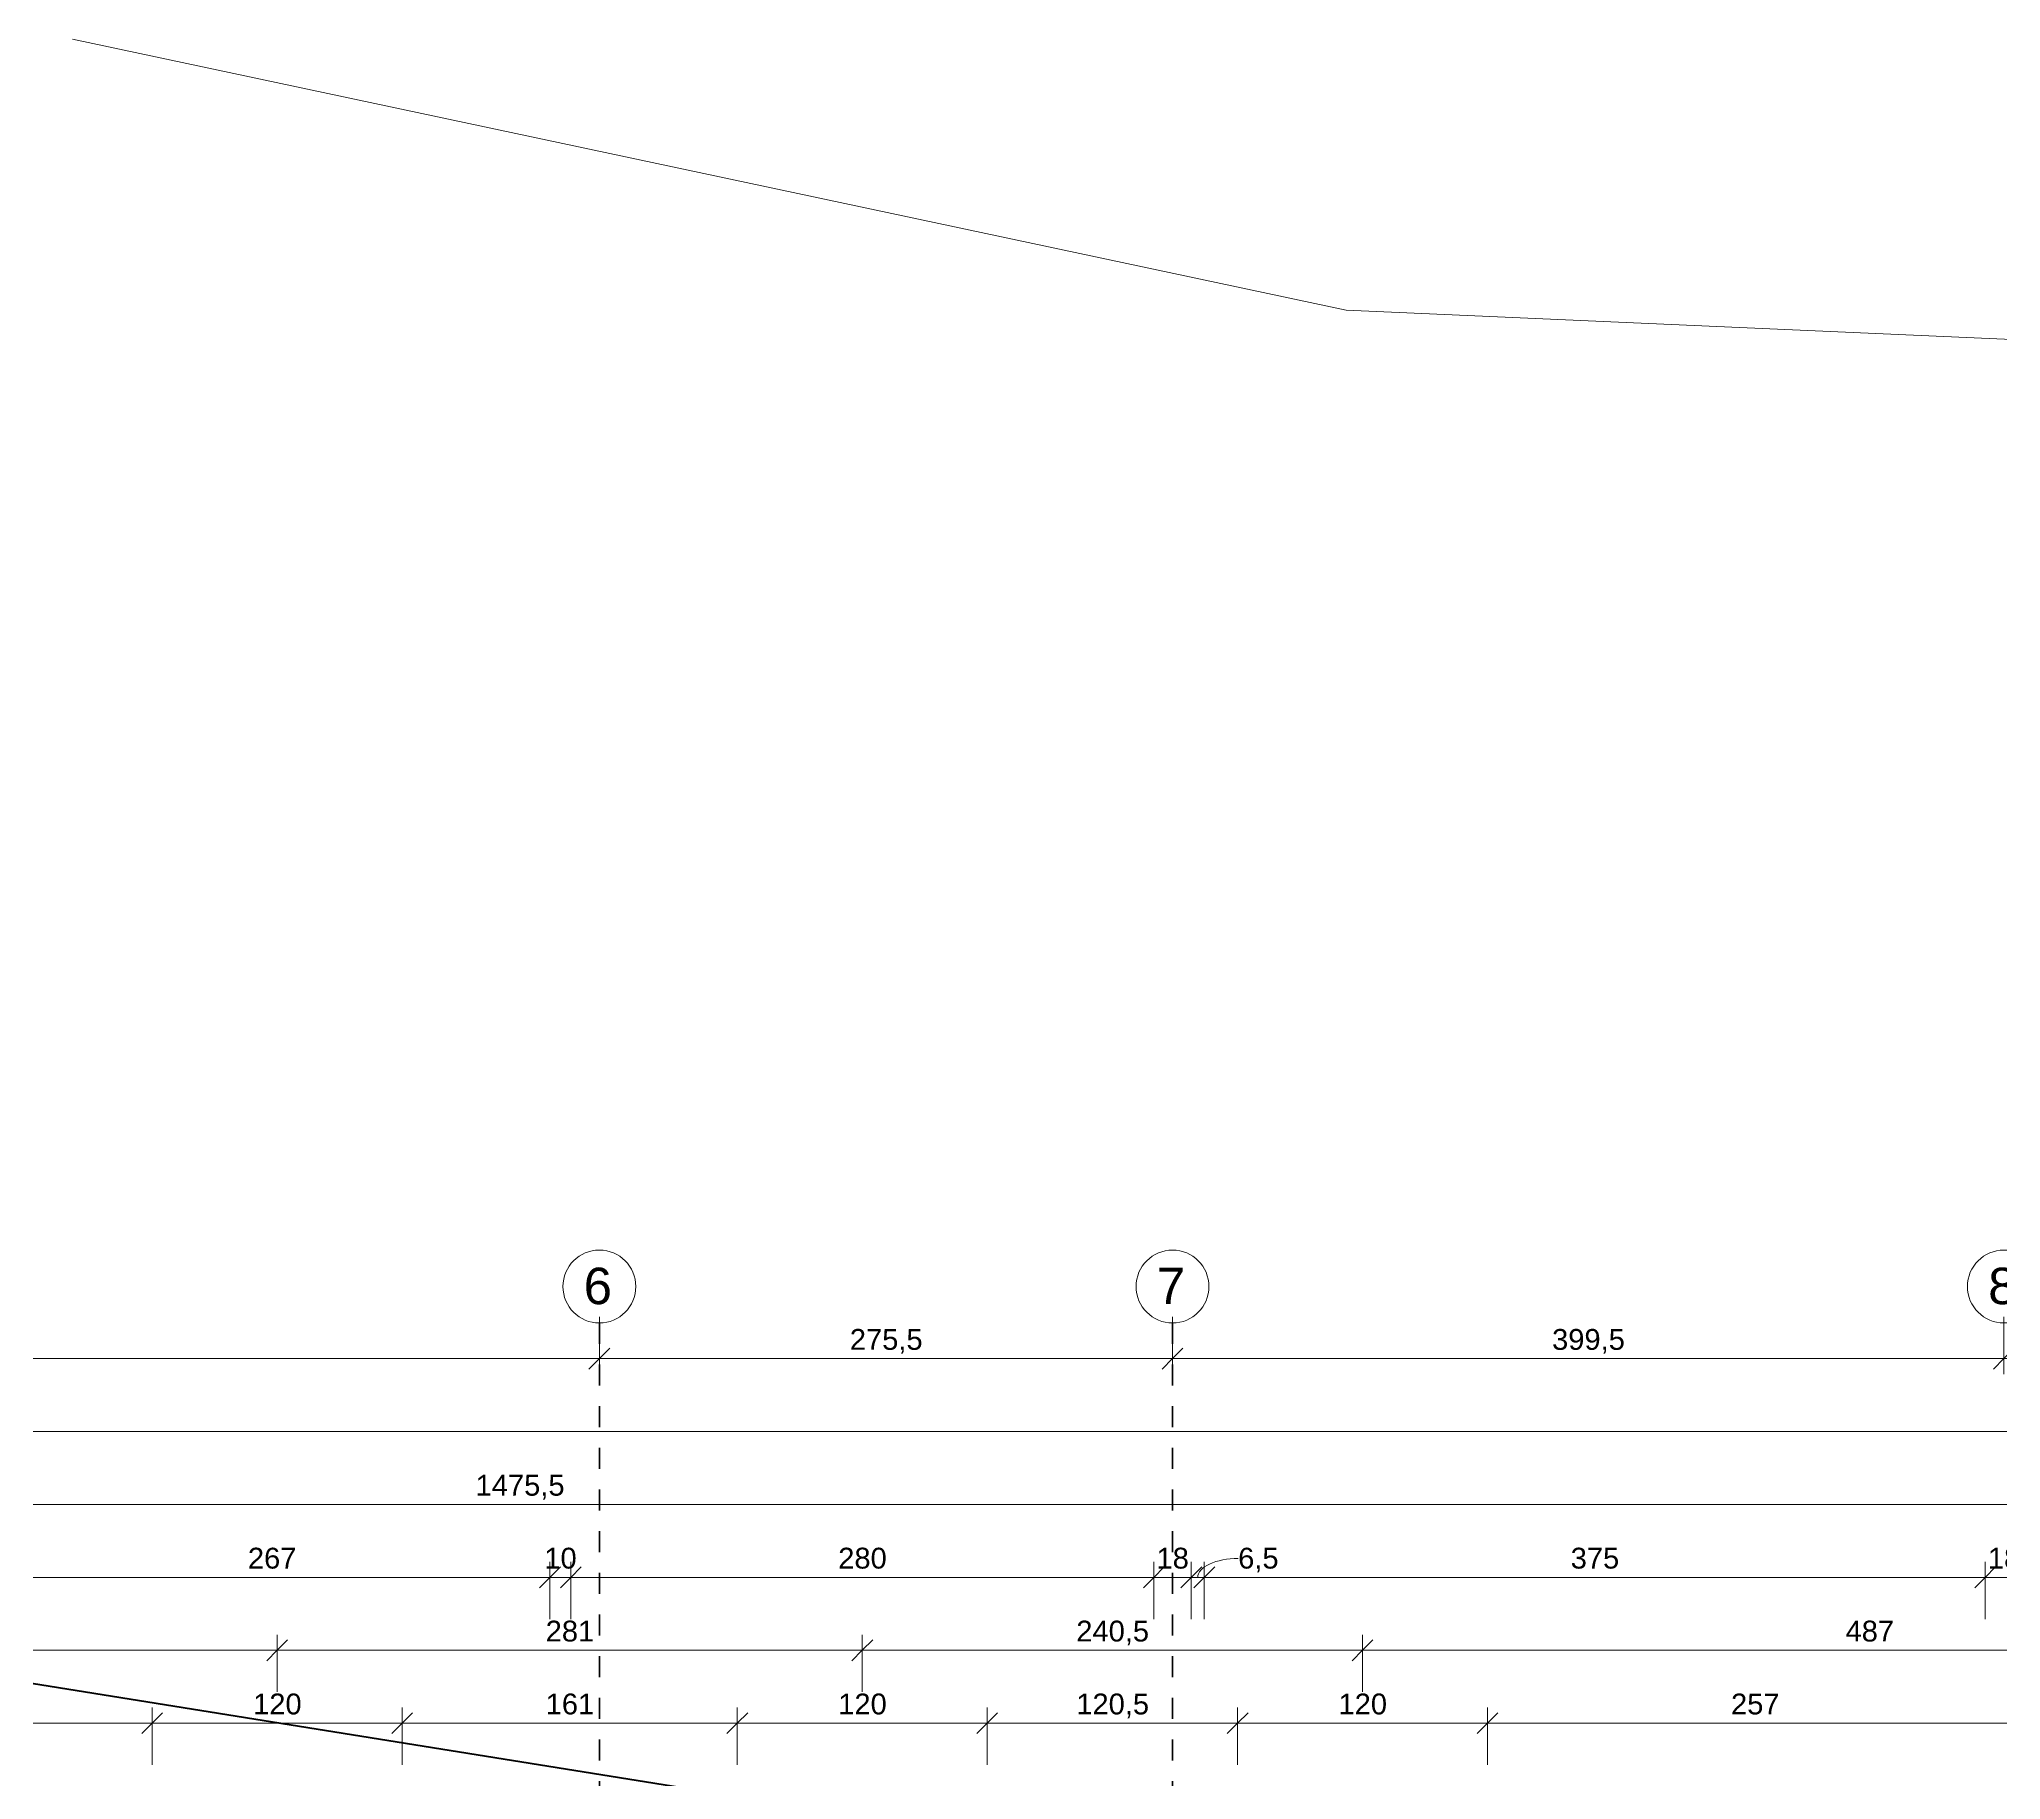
# Model space of a CAD drawing. Header units: metres. Extents: x 3 to 50, y 58.8 to 100.4.
# Drawn here: x 12.73 to 22.15, y 92.04 to 100.39 of the extents above; entities that cross this region are included whole.
import ezdxf

# ---------------------------------------------------------------- set-up
doc = ezdxf.new("R2010")
doc.units = ezdxf.units.M
doc.linetypes.add('Strich Punkt Mittel', pattern=[0.015875, 0.00635, -0.004763, 0, -0.004763])
for name, color, linetype, lineweight in [('A_2D', 7, 'Continuous', 13), ('A_Bemassung-50_', 4, 'Continuous', 9), ('A_Bemassung_', 4, 'Continuous', 9), ('A_Beschriftung_', 7, 'Continuous', 9), ('A_Grundstuecksgrenze', 5, 'Continuous', 70), ('A_Raster_', 1, 'Continuous', 9)]:
    doc.layers.add(name, color=color, linetype=linetype, lineweight=lineweight)
doc.styles.add('Arial_1', font='arial.ttf', dxfattribs={"height": 0.175})
doc.styles.add('Arial_5', font='arial.ttf', dxfattribs={"height": 0.1})
doc.dimstyles.new('WGA-Bemaßung', dxfattribs={"dimscale": 0.3048, "dimtxt": 0.102026, "dimasz": 0.328084, "dimexe": 0.246063, "dimexo": 0.0625, "dimgap": 0.04101, "dimtad": 1, "dimdec": 1, "dimlfac": 100, "dimrnd": 0.5, "dimdsep": 46, "dimtxsty": 'Arial_5', "dimblk1": 'OBLIQUE', "dimblk2": 'OBLIQUE', "dimsah": 1, "dimcen": 0.09, "dimdle": 0.246063, "dimazin": 2, "dimtfac": 1, "dimtdec": 4, "dimtix": 1, "dimtmove": 0, "dimatfit": 3, "dimfxl": 0.656168, "dimfxlon": 1, "dimtvp": 1, "dimtolj": 1, "dimtzin": 0, "dimarcsym": 2})
doc.dimstyles.new('WGA-Bemaßung_1', dxfattribs={"dimscale": 0.3048, "dimtxt": 0.102026, "dimasz": 0.328084, "dimexe": 0.246063, "dimexo": 0.0625, "dimgap": 0.04101, "dimtad": 1, "dimdec": 1, "dimlfac": 100, "dimrnd": 0.5, "dimdsep": 46, "dimtxsty": 'Arial_5', "dimblk1": 'OBLIQUE', "dimblk2": 'OBLIQUE', "dimsah": 1, "dimcen": 0.09, "dimdle": 0.246063, "dimazin": 2, "dimtfac": 1, "dimtdec": 4, "dimtix": 1, "dimtmove": 1, "dimatfit": 3, "dimfxl": 0.656168, "dimfxlon": 1, "dimtvp": 1, "dimtolj": 1, "dimtzin": 0, "dimarcsym": 2})
doc.dimstyles.new('WGA-Bemaßung_3', dxfattribs={"dimscale": 0.3048, "dimtxt": 0.102026, "dimasz": 0.328084, "dimexe": 0.246063, "dimexo": 0.0625, "dimgap": 0.04101, "dimtad": 1, "dimdec": 1, "dimlfac": 100, "dimrnd": 0.5, "dimdsep": 46, "dimtxsty": 'Arial_5', "dimblk1": 'OBLIQUE', "dimblk2": 'OBLIQUE', "dimsah": 1, "dimcen": 0.09, "dimdle": 0.246063, "dimazin": 2, "dimtfac": 1, "dimtdec": 4, "dimtix": 1, "dimtmove": 0, "dimatfit": 3, "dimfxl": 0.656168, "dimfxlon": 1, "dimtvp": 1, "dimtolj": 1, "dimtzin": 0, "dimarcsym": 2})

# ---------------------------------------------------------------- blocks, each defined once
blk = doc.blocks.new('Family - ___-3180367-263_PP_02OG_BT1')
at = {"layer": 'A_Grundstuecksgrenze'}
blk.add_line((3.2659, 94.009), (26.926, 90.2231), dxfattribs=at)
blk = doc.blocks.new('Raster - BS_Achse-112124-263_PP_02OG_BT1')
at = {"layer": 'A_Beschriftung_'}
blk.add_circle((0, 0), 0.0035, dxfattribs=at)
blk = doc.blocks.new('DIMBLOCK2-263_PP_02OG_BT1')
at = {"layer": 'A_Bemassung-50_', "transparency": 16777216}
for p, q in [((15.4227, 94.0583), (15.4227, 94.2583)), ((7.9227, 94.0583), (7.9227, 94.1333)), ((7.9227, 94.0583), (15.4227, 94.0583)), ((7.9227, 94.0583), (7.9227, 93.8583)), ((15.4227, 94.0583), (15.4227, 93.9833))]:
    blk.add_line(p, q, dxfattribs=at)
at = {"layer": 'A_Bemassung-50_', "lineweight": 35, "transparency": 16777216}
for p, q in [((7.9227, 94.0583), (7.9727, 94.1083)), ((15.4227, 94.0583), (15.4727, 94.1083)), ((7.9227, 94.0583), (7.8727, 94.0083)), ((15.4227, 94.0583), (15.3727, 94.0083))]:
    blk.add_line(p, q, dxfattribs=at)
at = {"layer": 'A_Bemassung-50_', "color": 0, "transparency": 16777216, "insert": (11.5573, 94.2007), "char_height": 0.1, "width": 0.276883, "attachment_point": 1, "line_spacing_factor": 0.941778, "style": 'Arial_5'}
blk.add_mtext('750', dxfattribs=at)
blk = doc.blocks.new('_Oblique')
at = {"color": 0, "linetype": 'ByBlock', "lineweight": -2}
blk.add_line((-0.5, -0.5), (0.5, 0.5), dxfattribs=at)
blk = doc.blocks.new('DIMBLOCK3-263_PP_02OG_BT1')
at = {"layer": 'A_Bemassung-50_', "transparency": 16777216}
for p, q in [((15.4227, 94.0583), (15.4227, 94.2583)), ((18.1752, 94.0583), (18.1752, 94.2583)), ((15.4227, 94.0583), (18.1752, 94.0583)), ((15.4227, 94.0583), (15.4227, 93.9833)), ((18.1752, 94.0583), (18.1752, 93.9833))]:
    blk.add_line(p, q, dxfattribs=at)
at = {"layer": 'A_Bemassung-50_', "lineweight": 35, "transparency": 16777216}
for p, q in [((15.4227, 94.0583), (15.4727, 94.1083)), ((18.1752, 94.0583), (18.2252, 94.1083)), ((15.4227, 94.0583), (15.3727, 94.0083)), ((18.1752, 94.0583), (18.1252, 94.0083))]:
    blk.add_line(p, q, dxfattribs=at)
at = {"layer": 'A_Bemassung-50_', "color": 0, "transparency": 16777216, "insert": (16.6255, 94.2007), "char_height": 0.1, "width": 0.416266, "attachment_point": 1, "line_spacing_factor": 0.941778, "style": 'Arial_5'}
blk.add_mtext('275,5', dxfattribs=at)
blk = doc.blocks.new('DIMBLOCK4-263_PP_02OG_BT1')
at = {"layer": 'A_Bemassung-50_', "transparency": 16777216}
for p, q in [((18.1752, 94.0583), (18.1752, 94.2583)), ((22.1677, 94.0583), (22.1677, 94.2583)), ((18.1752, 94.0583), (22.1677, 94.0583)), ((18.1752, 94.0583), (18.1752, 93.9833)), ((22.1677, 94.0583), (22.1677, 93.9833))]:
    blk.add_line(p, q, dxfattribs=at)
at = {"layer": 'A_Bemassung-50_', "lineweight": 35, "transparency": 16777216}
for p, q in [((18.1752, 94.0583), (18.2252, 94.1083)), ((22.1677, 94.0583), (22.2177, 94.1083)), ((18.1752, 94.0583), (18.1252, 94.0083)), ((22.1677, 94.0583), (22.1177, 94.0083))]:
    blk.add_line(p, q, dxfattribs=at)
at = {"layer": 'A_Bemassung-50_', "color": 0, "transparency": 16777216, "insert": (19.998, 94.2007), "char_height": 0.1, "width": 0.416266, "attachment_point": 1, "line_spacing_factor": 0.941778, "style": 'Arial_5'}
blk.add_mtext('399,5', dxfattribs=at)
blk = doc.blocks.new('DIMBLOCK5-263_PP_02OG_BT1')
at = {"layer": 'A_Bemassung-50_', "transparency": 16777216}
for p, q in [((22.1677, 94.0583), (22.1677, 94.2583)), ((28.9127, 94.0583), (28.9127, 94.2583)), ((22.1677, 94.0583), (28.9127, 94.0583)), ((22.1677, 94.0583), (22.1677, 93.9833)), ((28.9127, 94.0583), (28.9127, 93.9833))]:
    blk.add_line(p, q, dxfattribs=at)
at = {"layer": 'A_Bemassung-50_', "lineweight": 35, "transparency": 16777216}
for p, q in [((22.1677, 94.0583), (22.2177, 94.1083)), ((28.9127, 94.0583), (28.9627, 94.1083)), ((22.1677, 94.0583), (22.1177, 94.0083)), ((28.9127, 94.0583), (28.8627, 94.0083))]:
    blk.add_line(p, q, dxfattribs=at)
at = {"layer": 'A_Bemassung-50_', "color": 0, "transparency": 16777216, "insert": (25.3667, 94.2007), "char_height": 0.1, "width": 0.416266, "attachment_point": 1, "line_spacing_factor": 0.941778, "style": 'Arial_5'}
blk.add_mtext('674,5', dxfattribs=at)
blk = doc.blocks.new('DIMBLOCK9-263_PP_02OG_BT1')
at = {"layer": 'A_Bemassung-50_', "transparency": 16777216}
for p, q in [((7.5877, 93.3583), (22.4177, 93.3583)), ((7.6627, 93.3583), (7.6627, 93.4333)), ((7.6627, 93.3583), (7.6627, 93.1583)), ((22.4177, 93.3583), (22.4177, 93.4333)), ((22.4177, 93.3583), (22.4177, 93.1583))]:
    blk.add_line(p, q, dxfattribs=at)
at = {"layer": 'A_Bemassung-50_', "lineweight": 35, "transparency": 16777216}
for p, q in [((7.6627, 93.3583), (7.6127, 93.3083)), ((7.6627, 93.3583), (7.7127, 93.4083)), ((22.4177, 93.3583), (22.3677, 93.3083)), ((22.4177, 93.3583), (22.4677, 93.4083))]:
    blk.add_line(p, q, dxfattribs=at)
at = {"layer": 'A_Bemassung-50_', "color": 0, "transparency": 16777216, "insert": (14.8283, 93.5007), "char_height": 0.1, "width": 0.50856, "attachment_point": 1, "line_spacing_factor": 0.941778, "style": 'Arial_5'}
blk.add_mtext('1475,5', dxfattribs=at)
blk = doc.blocks.new('DIMBLOCK69-263_PP_02OG_BT1')
at = {"layer": 'A_Bemassung-50_', "transparency": 16777216}
for p, q in [((7.6627, 92.6583), (7.6627, 92.7333)), ((13.8752, 92.6583), (13.8752, 92.7333)), ((7.5877, 92.6583), (13.8752, 92.6583)), ((7.6627, 92.6583), (7.6627, 92.4583)), ((13.8752, 92.6583), (13.8752, 92.4583))]:
    blk.add_line(p, q, dxfattribs=at)
at = {"layer": 'A_Bemassung-50_', "lineweight": 35, "transparency": 16777216}
for p, q in [((7.6627, 92.6583), (7.7127, 92.7083)), ((13.8752, 92.6583), (13.9252, 92.7083)), ((7.6627, 92.6583), (7.6127, 92.6083)), ((13.8752, 92.6583), (13.8252, 92.6083))]:
    blk.add_line(p, q, dxfattribs=at)
at = {"layer": 'A_Bemassung-50_', "color": 0, "transparency": 16777216, "insert": (10.5955, 92.8007), "char_height": 0.1, "width": 0.416266, "attachment_point": 1, "line_spacing_factor": 0.941778, "style": 'Arial_5'}
blk.add_mtext('621,5', dxfattribs=at)
blk = doc.blocks.new('DIMBLOCK70-263_PP_02OG_BT1')
at = {"layer": 'A_Bemassung-50_', "transparency": 16777216}
for p, q in [((13.8752, 92.6583), (13.8752, 92.7333)), ((16.6852, 92.6583), (16.6852, 92.7333)), ((13.8752, 92.6583), (16.6852, 92.6583)), ((13.8752, 92.6583), (13.8752, 92.4583)), ((16.6852, 92.6583), (16.6852, 92.4583))]:
    blk.add_line(p, q, dxfattribs=at)
at = {"layer": 'A_Bemassung-50_', "lineweight": 35, "transparency": 16777216}
for p, q in [((13.8752, 92.6583), (13.9252, 92.7083)), ((16.6852, 92.6583), (16.7352, 92.7083)), ((13.8752, 92.6583), (13.8252, 92.6083)), ((16.6852, 92.6583), (16.6352, 92.6083))]:
    blk.add_line(p, q, dxfattribs=at)
at = {"layer": 'A_Bemassung-50_', "color": 0, "transparency": 16777216, "insert": (15.1648, 92.8007), "char_height": 0.1, "width": 0.276883, "attachment_point": 1, "line_spacing_factor": 0.941778, "style": 'Arial_5'}
blk.add_mtext('281', dxfattribs=at)
blk = doc.blocks.new('DIMBLOCK71-263_PP_02OG_BT1')
at = {"layer": 'A_Bemassung-50_', "transparency": 16777216}
for p, q in [((16.6852, 92.6583), (16.6852, 92.7333)), ((19.0877, 92.6583), (19.0877, 92.7333)), ((16.6852, 92.6583), (19.0877, 92.6583)), ((16.6852, 92.6583), (16.6852, 92.4583)), ((19.0877, 92.6583), (19.0877, 92.4583))]:
    blk.add_line(p, q, dxfattribs=at)
at = {"layer": 'A_Bemassung-50_', "lineweight": 35, "transparency": 16777216}
for p, q in [((16.6852, 92.6583), (16.7352, 92.7083)), ((19.0877, 92.6583), (19.1377, 92.7083)), ((16.6852, 92.6583), (16.6352, 92.6083)), ((19.0877, 92.6583), (19.0377, 92.6083))]:
    blk.add_line(p, q, dxfattribs=at)
at = {"layer": 'A_Bemassung-50_', "color": 0, "transparency": 16777216, "insert": (17.713, 92.8007), "char_height": 0.1, "width": 0.416266, "attachment_point": 1, "line_spacing_factor": 0.941778, "style": 'Arial_5'}
blk.add_mtext('240,5', dxfattribs=at)
blk = doc.blocks.new('DIMBLOCK72-263_PP_02OG_BT1')
at = {"layer": 'A_Bemassung-50_', "transparency": 16777216}
for p, q in [((19.0877, 92.6583), (19.0877, 92.7333)), ((23.9577, 92.6583), (23.9577, 92.7333)), ((19.0877, 92.6583), (23.9577, 92.6583)), ((19.0877, 92.6583), (19.0877, 92.4583)), ((23.9577, 92.6583), (23.9577, 92.4583))]:
    blk.add_line(p, q, dxfattribs=at)
at = {"layer": 'A_Bemassung-50_', "lineweight": 35, "transparency": 16777216}
for p, q in [((19.0877, 92.6583), (19.1377, 92.7083)), ((23.9577, 92.6583), (24.0077, 92.7083)), ((19.0877, 92.6583), (19.0377, 92.6083)), ((23.9577, 92.6583), (23.9077, 92.6083))]:
    blk.add_line(p, q, dxfattribs=at)
at = {"layer": 'A_Bemassung-50_', "color": 0, "transparency": 16777216, "insert": (21.4073, 92.8007), "char_height": 0.1, "width": 0.276883, "attachment_point": 1, "line_spacing_factor": 0.941778, "style": 'Arial_5'}
blk.add_mtext('487', dxfattribs=at)
blk = doc.blocks.new('DIMBLOCK83-263_PP_02OG_BT1')
at = {"layer": 'A_Bemassung-50_', "transparency": 16777216}
for p, q in [((12.5152, 93.0083), (12.5152, 93.0833)), ((15.1852, 93.0083), (15.1852, 93.0833)), ((12.5152, 93.0083), (15.1852, 93.0083)), ((12.5152, 93.0083), (12.5152, 92.8083)), ((15.1852, 93.0083), (15.1852, 92.8083))]:
    blk.add_line(p, q, dxfattribs=at)
at = {"layer": 'A_Bemassung-50_', "lineweight": 35, "transparency": 16777216}
for p, q in [((12.5152, 93.0083), (12.4652, 92.9583)), ((12.5152, 93.0083), (12.5652, 93.0583)), ((15.1852, 93.0083), (15.1352, 92.9583)), ((15.1852, 93.0083), (15.2352, 93.0583))]:
    blk.add_line(p, q, dxfattribs=at)
at = {"layer": 'A_Bemassung-50_', "color": 0, "transparency": 16777216, "insert": (13.7348, 93.1507), "char_height": 0.1, "width": 0.276883, "attachment_point": 1, "line_spacing_factor": 0.941778, "style": 'Arial_5'}
blk.add_mtext('267', dxfattribs=at)
blk = doc.blocks.new('DIMBLOCK84-263_PP_02OG_BT1')
at = {"layer": 'A_Bemassung-50_', "transparency": 16777216}
for p, q in [((15.1852, 93.0083), (15.1852, 93.0833)), ((15.2852, 93.0083), (15.2852, 93.0833)), ((15.1852, 93.0083), (15.2852, 93.0083)), ((15.1852, 93.0083), (15.1852, 92.8083)), ((15.2852, 93.0083), (15.2852, 92.8083))]:
    blk.add_line(p, q, dxfattribs=at)
at = {"layer": 'A_Bemassung-50_', "lineweight": 35, "transparency": 16777216}
for p, q in [((15.1852, 93.0083), (15.1352, 92.9583)), ((15.1852, 93.0083), (15.2352, 93.0583)), ((15.2852, 93.0083), (15.2352, 92.9583)), ((15.2852, 93.0083), (15.3352, 93.0583))]:
    blk.add_line(p, q, dxfattribs=at)
at = {"layer": 'A_Bemassung-50_', "color": 0, "transparency": 16777216, "insert": (15.1583, 93.1507), "char_height": 0.1, "width": 0.184588, "attachment_point": 1, "line_spacing_factor": 0.941778, "style": 'Arial_5'}
blk.add_mtext('10', dxfattribs=at)
blk = doc.blocks.new('DIMBLOCK85-263_PP_02OG_BT1')
at = {"layer": 'A_Bemassung-50_', "transparency": 16777216}
for p, q in [((15.2852, 93.0083), (15.2852, 93.0833)), ((18.0852, 93.0083), (18.0852, 93.0833)), ((15.2852, 93.0083), (18.0852, 93.0083)), ((15.2852, 93.0083), (15.2852, 92.8083)), ((18.0852, 93.0083), (18.0852, 92.8083))]:
    blk.add_line(p, q, dxfattribs=at)
at = {"layer": 'A_Bemassung-50_', "lineweight": 35, "transparency": 16777216}
for p, q in [((15.2852, 93.0083), (15.2352, 92.9583)), ((15.2852, 93.0083), (15.3352, 93.0583)), ((18.0852, 93.0083), (18.0352, 92.9583)), ((18.0852, 93.0083), (18.1352, 93.0583))]:
    blk.add_line(p, q, dxfattribs=at)
at = {"layer": 'A_Bemassung-50_', "color": 0, "transparency": 16777216, "insert": (16.5698, 93.1507), "char_height": 0.1, "width": 0.276883, "attachment_point": 1, "line_spacing_factor": 0.941778, "style": 'Arial_5'}
blk.add_mtext('280', dxfattribs=at)
blk = doc.blocks.new('DIMBLOCK86-263_PP_02OG_BT1')
at = {"layer": 'A_Bemassung-50_', "transparency": 16777216}
for p, q in [((18.0852, 93.0083), (18.0852, 93.0833)), ((18.2652, 93.0083), (18.2652, 93.0833)), ((18.0852, 93.0083), (18.2652, 93.0083)), ((18.0852, 93.0083), (18.0852, 92.8083)), ((18.2652, 93.0083), (18.2652, 92.8083))]:
    blk.add_line(p, q, dxfattribs=at)
at = {"layer": 'A_Bemassung-50_', "lineweight": 35, "transparency": 16777216}
for p, q in [((18.0852, 93.0083), (18.0352, 92.9583)), ((18.0852, 93.0083), (18.1352, 93.0583)), ((18.2652, 93.0083), (18.2152, 92.9583)), ((18.2652, 93.0083), (18.3152, 93.0583))]:
    blk.add_line(p, q, dxfattribs=at)
at = {"layer": 'A_Bemassung-50_', "color": 0, "transparency": 16777216, "insert": (18.0983, 93.1507), "char_height": 0.1, "width": 0.184588, "attachment_point": 1, "line_spacing_factor": 0.941778, "style": 'Arial_5'}
blk.add_mtext('18', dxfattribs=at)
blk = doc.blocks.new('DIMBLOCK87-263_PP_02OG_BT1')
at = {"layer": 'A_Bemassung-50_', "transparency": 16777216}
for p, q in [((18.2652, 93.0083), (18.2652, 93.0833)), ((18.3277, 93.0083), (18.3277, 93.0833)), ((18.2652, 93.0083), (18.3277, 93.0083)), ((18.2652, 93.0083), (18.2652, 92.8083)), ((18.3277, 93.0083), (18.3277, 92.8083))]:
    blk.add_line(p, q, dxfattribs=at)
at = {"layer": 'A_Bemassung-50_', "lineweight": 35, "transparency": 16777216}
for p, q in [((18.2652, 93.0083), (18.2152, 92.9583)), ((18.2652, 93.0083), (18.3152, 93.0583)), ((18.3277, 93.0083), (18.2777, 92.9583)), ((18.3277, 93.0083), (18.3777, 93.0583))]:
    blk.add_line(p, q, dxfattribs=at)
at = {"layer": 'A_Bemassung-50_', "transparency": 16777216}
blk.add_ellipse((18.4904, 93.0083), major_axis=(0.194, 0), ratio=0.46892, start_param=1.570796, end_param=3.141593, dxfattribs=at)
at = {"layer": 'A_Bemassung-50_', "color": 0, "transparency": 16777216, "insert": (18.4904, 93.1507), "char_height": 0.1, "width": 0.231677, "attachment_point": 1, "line_spacing_factor": 0.941778, "style": 'Arial_5'}
blk.add_mtext('6,5', dxfattribs=at)
blk = doc.blocks.new('DIMBLOCK88-263_PP_02OG_BT1')
at = {"layer": 'A_Bemassung-50_', "transparency": 16777216}
for p, q in [((18.3277, 93.0083), (18.3277, 93.0833)), ((22.0777, 93.0083), (22.0777, 93.0833)), ((18.3277, 93.0083), (22.0777, 93.0083)), ((18.3277, 93.0083), (18.3277, 92.8083)), ((22.0777, 93.0083), (22.0777, 92.8083))]:
    blk.add_line(p, q, dxfattribs=at)
at = {"layer": 'A_Bemassung-50_', "lineweight": 35, "transparency": 16777216}
for p, q in [((18.3277, 93.0083), (18.2777, 92.9583)), ((18.3277, 93.0083), (18.3777, 93.0583)), ((22.0777, 93.0083), (22.0277, 92.9583)), ((22.0777, 93.0083), (22.1277, 93.0583))]:
    blk.add_line(p, q, dxfattribs=at)
at = {"layer": 'A_Bemassung-50_', "color": 0, "transparency": 16777216, "insert": (20.0873, 93.1507), "char_height": 0.1, "width": 0.276883, "attachment_point": 1, "line_spacing_factor": 0.941778, "style": 'Arial_5'}
blk.add_mtext('375', dxfattribs=at)
blk = doc.blocks.new('DIMBLOCK89-263_PP_02OG_BT1')
at = {"layer": 'A_Bemassung-50_', "transparency": 16777216}
for p, q in [((22.0777, 93.0083), (22.0777, 93.0833)), ((22.2577, 93.0083), (22.2577, 93.0833)), ((22.0777, 93.0083), (22.2577, 93.0083)), ((22.0777, 93.0083), (22.0777, 92.8083)), ((22.2577, 93.0083), (22.2577, 92.8083))]:
    blk.add_line(p, q, dxfattribs=at)
at = {"layer": 'A_Bemassung-50_', "lineweight": 35, "transparency": 16777216}
for p, q in [((22.0777, 93.0083), (22.0277, 92.9583)), ((22.0777, 93.0083), (22.1277, 93.0583)), ((22.2577, 93.0083), (22.2077, 92.9583)), ((22.2577, 93.0083), (22.3077, 93.0583))]:
    blk.add_line(p, q, dxfattribs=at)
at = {"layer": 'A_Bemassung-50_', "color": 0, "transparency": 16777216, "insert": (22.0908, 93.1507), "char_height": 0.1, "width": 0.184588, "attachment_point": 1, "line_spacing_factor": 0.941778, "style": 'Arial_5'}
blk.add_mtext('18', dxfattribs=at)
blk = doc.blocks.new('DIMBLOCK277-263_PP_02OG_BT1')
at = {"layer": 'A_Bemassung-50_', "transparency": 16777216}
for p, q in [((7.8227, 92.3083), (7.8227, 92.3833)), ((13.2752, 92.3083), (13.2752, 92.3833)), ((7.8227, 92.3083), (13.2752, 92.3083)), ((7.8227, 92.3083), (7.8227, 92.1083)), ((13.2752, 92.3083), (13.2752, 92.1083))]:
    blk.add_line(p, q, dxfattribs=at)
at = {"layer": 'A_Bemassung-50_', "lineweight": 35, "transparency": 16777216}
for p, q in [((7.8227, 92.3083), (7.8727, 92.3583)), ((13.2752, 92.3083), (13.3252, 92.3583)), ((7.8227, 92.3083), (7.7727, 92.2583)), ((13.2752, 92.3083), (13.2252, 92.2583))]:
    blk.add_line(p, q, dxfattribs=at)
at = {"layer": 'A_Bemassung-50_', "color": 0, "transparency": 16777216, "insert": (10.3755, 92.4507), "char_height": 0.1, "width": 0.416266, "attachment_point": 1, "line_spacing_factor": 0.941778, "style": 'Arial_5'}
blk.add_mtext('545,5', dxfattribs=at)
blk = doc.blocks.new('DIMBLOCK278-263_PP_02OG_BT1')
at = {"layer": 'A_Bemassung-50_', "transparency": 16777216}
for p, q in [((13.2752, 92.3083), (13.2752, 92.3833)), ((14.4752, 92.3083), (14.4752, 92.3833)), ((13.2752, 92.3083), (14.4752, 92.3083)), ((13.2752, 92.3083), (13.2752, 92.1083)), ((14.4752, 92.3083), (14.4752, 92.1083))]:
    blk.add_line(p, q, dxfattribs=at)
at = {"layer": 'A_Bemassung-50_', "lineweight": 35, "transparency": 16777216}
for p, q in [((13.2752, 92.3083), (13.3252, 92.3583)), ((14.4752, 92.3083), (14.5252, 92.3583)), ((13.2752, 92.3083), (13.2252, 92.2583)), ((14.4752, 92.3083), (14.4252, 92.2583))]:
    blk.add_line(p, q, dxfattribs=at)
at = {"layer": 'A_Bemassung-50_', "color": 0, "transparency": 16777216, "insert": (13.7598, 92.4507), "char_height": 0.1, "width": 0.276883, "attachment_point": 1, "line_spacing_factor": 0.941778, "style": 'Arial_5'}
blk.add_mtext('120', dxfattribs=at)
blk = doc.blocks.new('DIMBLOCK279-263_PP_02OG_BT1')
at = {"layer": 'A_Bemassung-50_', "transparency": 16777216}
for p, q in [((14.4752, 92.3083), (14.4752, 92.3833)), ((16.0852, 92.3083), (16.0852, 92.3833)), ((14.4752, 92.3083), (16.0852, 92.3083)), ((14.4752, 92.3083), (14.4752, 92.1083)), ((16.0852, 92.3083), (16.0852, 92.1083))]:
    blk.add_line(p, q, dxfattribs=at)
at = {"layer": 'A_Bemassung-50_', "lineweight": 35, "transparency": 16777216}
for p, q in [((14.4752, 92.3083), (14.5252, 92.3583)), ((16.0852, 92.3083), (16.1352, 92.3583)), ((14.4752, 92.3083), (14.4252, 92.2583)), ((16.0852, 92.3083), (16.0352, 92.2583))]:
    blk.add_line(p, q, dxfattribs=at)
at = {"layer": 'A_Bemassung-50_', "color": 0, "transparency": 16777216, "insert": (15.1648, 92.4507), "char_height": 0.1, "width": 0.276883, "attachment_point": 1, "line_spacing_factor": 0.941778, "style": 'Arial_5'}
blk.add_mtext('161', dxfattribs=at)
blk = doc.blocks.new('DIMBLOCK280-263_PP_02OG_BT1')
at = {"layer": 'A_Bemassung-50_', "transparency": 16777216}
for p, q in [((16.0852, 92.3083), (16.0852, 92.3833)), ((17.2852, 92.3083), (17.2852, 92.3833)), ((16.0852, 92.3083), (17.2852, 92.3083)), ((16.0852, 92.3083), (16.0852, 92.1083)), ((17.2852, 92.3083), (17.2852, 92.1083))]:
    blk.add_line(p, q, dxfattribs=at)
at = {"layer": 'A_Bemassung-50_', "lineweight": 35, "transparency": 16777216}
for p, q in [((16.0852, 92.3083), (16.1352, 92.3583)), ((17.2852, 92.3083), (17.3352, 92.3583)), ((16.0852, 92.3083), (16.0352, 92.2583)), ((17.2852, 92.3083), (17.2352, 92.2583))]:
    blk.add_line(p, q, dxfattribs=at)
at = {"layer": 'A_Bemassung-50_', "color": 0, "transparency": 16777216, "insert": (16.5698, 92.4507), "char_height": 0.1, "width": 0.276883, "attachment_point": 1, "line_spacing_factor": 0.941778, "style": 'Arial_5'}
blk.add_mtext('120', dxfattribs=at)
blk = doc.blocks.new('DIMBLOCK281-263_PP_02OG_BT1')
at = {"layer": 'A_Bemassung-50_', "transparency": 16777216}
for p, q in [((17.2852, 92.3083), (17.2852, 92.3833)), ((18.4877, 92.3083), (18.4877, 92.3833)), ((17.2852, 92.3083), (18.4877, 92.3083)), ((17.2852, 92.3083), (17.2852, 92.1083)), ((18.4877, 92.3083), (18.4877, 92.1083))]:
    blk.add_line(p, q, dxfattribs=at)
at = {"layer": 'A_Bemassung-50_', "lineweight": 35, "transparency": 16777216}
for p, q in [((17.2852, 92.3083), (17.3352, 92.3583)), ((18.4877, 92.3083), (18.5377, 92.3583)), ((17.2852, 92.3083), (17.2352, 92.2583)), ((18.4877, 92.3083), (18.4377, 92.2583))]:
    blk.add_line(p, q, dxfattribs=at)
at = {"layer": 'A_Bemassung-50_', "color": 0, "transparency": 16777216, "insert": (17.713, 92.4507), "char_height": 0.1, "width": 0.416266, "attachment_point": 1, "line_spacing_factor": 0.941778, "style": 'Arial_5'}
blk.add_mtext('120,5', dxfattribs=at)
blk = doc.blocks.new('DIMBLOCK282-263_PP_02OG_BT1')
at = {"layer": 'A_Bemassung-50_', "transparency": 16777216}
for p, q in [((18.4877, 92.3083), (18.4877, 92.3833)), ((19.6877, 92.3083), (19.6877, 92.3833)), ((18.4877, 92.3083), (19.6877, 92.3083)), ((18.4877, 92.3083), (18.4877, 92.1083)), ((19.6877, 92.3083), (19.6877, 92.1083))]:
    blk.add_line(p, q, dxfattribs=at)
at = {"layer": 'A_Bemassung-50_', "lineweight": 35, "transparency": 16777216}
for p, q in [((18.4877, 92.3083), (18.5377, 92.3583)), ((19.6877, 92.3083), (19.7377, 92.3583)), ((18.4877, 92.3083), (18.4377, 92.2583)), ((19.6877, 92.3083), (19.6377, 92.2583))]:
    blk.add_line(p, q, dxfattribs=at)
at = {"layer": 'A_Bemassung-50_', "color": 0, "transparency": 16777216, "insert": (18.9723, 92.4507), "char_height": 0.1, "width": 0.276883, "attachment_point": 1, "line_spacing_factor": 0.941778, "style": 'Arial_5'}
blk.add_mtext('120', dxfattribs=at)
blk = doc.blocks.new('DIMBLOCK283-263_PP_02OG_BT1')
at = {"layer": 'A_Bemassung-50_', "transparency": 16777216}
for p, q in [((19.6877, 92.3083), (19.6877, 92.3833)), ((22.2577, 92.3083), (22.2577, 92.3833)), ((19.6877, 92.3083), (22.2577, 92.3083)), ((19.6877, 92.3083), (19.6877, 92.1083)), ((22.2577, 92.3083), (22.2577, 92.1083))]:
    blk.add_line(p, q, dxfattribs=at)
at = {"layer": 'A_Bemassung-50_', "lineweight": 35, "transparency": 16777216}
for p, q in [((19.6877, 92.3083), (19.7377, 92.3583)), ((22.2577, 92.3083), (22.3077, 92.3583)), ((19.6877, 92.3083), (19.6377, 92.2583)), ((22.2577, 92.3083), (22.2077, 92.2583))]:
    blk.add_line(p, q, dxfattribs=at)
at = {"layer": 'A_Bemassung-50_', "color": 0, "transparency": 16777216, "insert": (20.8573, 92.4507), "char_height": 0.1, "width": 0.276883, "attachment_point": 1, "line_spacing_factor": 0.941778, "style": 'Arial_5'}
blk.add_mtext('257', dxfattribs=at)
blk = doc.blocks.new('DIMBLOCK659-263_PP_02OG_BT1')
at = {"layer": 'A_Bemassung-50_', "transparency": 16777216}
for p, q in [((7.6627, 93.7083), (7.6627, 93.7833)), ((42.6627, 93.7083), (42.6627, 93.7833)), ((7.5877, 93.7083), (42.7377, 93.7083)), ((7.6627, 93.7083), (7.6627, 93.5083)), ((42.6627, 93.7083), (42.6627, 93.5083))]:
    blk.add_line(p, q, dxfattribs=at)
at = {"layer": 'A_Bemassung-50_', "lineweight": 35, "transparency": 16777216}
for p, q in [((7.6627, 93.7083), (7.7127, 93.7583)), ((42.6627, 93.7083), (42.7127, 93.7583)), ((7.6627, 93.7083), (7.6127, 93.6583)), ((42.6627, 93.7083), (42.6127, 93.6583))]:
    blk.add_line(p, q, dxfattribs=at)
at = {"layer": 'A_Bemassung-50_', "color": 0, "transparency": 16777216, "insert": (25.0088, 93.8507), "char_height": 0.1, "width": 0.369177, "attachment_point": 1, "line_spacing_factor": 0.941778, "style": 'Arial_5'}
blk.add_mtext('3500', dxfattribs=at)

msp = doc.modelspace()

# ---------------------------------------------------------------- linework, layer by layer
at = {"layer": 'A_2D', "lineweight": 18}
for p, q in [((19.0083, 99.0917), (12.8925, 100.3916)), ((48.514, 97.7921), (19.0083, 99.0917))]:
    msp.add_line(p, q, dxfattribs=at)
at = {"layer": 'A_Raster_', "linetype": 'Strich Punkt Mittel', "lineweight": 35}
for p, q in [((15.4227, 94.2296), (15.4227, 59.9489)), ((18.1752, 94.2296), (18.1752, 59.9489))]:
    msp.add_line(p, q, dxfattribs=at)

# ---------------------------------------------------------------- block references
at = {"layer": 'A_Beschriftung_', "xscale": 49.99999999999998, "yscale": 49.99999999999998, "zscale": 49.99999999999998, "rotation": 180}
for p in [(15.4227, 94.4046), (18.1752, 94.4046), (22.1677, 94.4046)]:
    msp.add_blockref('Raster - BS_Achse-112124-263_PP_02OG_BT1', p, dxfattribs=at)
at = {"layer": 'A_Grundstuecksgrenze'}
msp.add_blockref('Family - ___-3180367-263_PP_02OG_BT1', (0, 0), dxfattribs=at)

# ---------------------------------------------------------------- texts
at = {"layer": 'A_Beschriftung_', "char_height": 0.175, "width": 0.168354, "attachment_point": 1, "style": 'Arial_1'}
for s, insert in [('6', (15.3474, 94.4949)), ('7', (18.0999, 94.4949)), ('8', (22.0924, 94.4949))]:
    msp.add_mtext(s, dxfattribs=dict(at, insert=insert))

# ---------------------------------------------------------------- dimensions: what is measured, and where the dimension line sits
at = {"layer": 'A_Bemassung_'}
for base, p1, p2, dimstyle, override, picture, middle in [((15.4227, 94.0583), (7.9227, 93.8583), (15.4227, 94.2583), 'WGA-Bemaßung', {"dimpost": '<>', "dimfxl": 7.510659}, 'DIMBLOCK2-263_PP_02OG_BT1', (11.6727, 94.1219)), ((18.1751682485, 94.0583319338), (15.4226682485, 94.2583319338), (18.1751682485, 94.2583319338), 'WGA-Bemaßung', {"dimpost": '<>', "dimfxl": 2.7525}, 'DIMBLOCK3-263_PP_02OG_BT1', (16.7989182485, 94.1218892329)), ((22.1676682485, 94.0583319338), (18.1751682485, 94.2583319338), (22.1676682485, 94.2583319338), 'WGA-Bemaßung', {"dimpost": '<>', "dimfxl": 3.9925}, 'DIMBLOCK4-263_PP_02OG_BT1', (20.1714182485, 94.1219233393)), ((28.9127, 94.0583), (22.1677, 94.2583), (28.9127, 94.2583), 'WGA-Bemaßung', {"dimpost": '<>', "dimfxl": 6.745}, 'DIMBLOCK5-263_PP_02OG_BT1', (25.5402, 94.1219)), ((42.6627, 93.7083), (7.6627, 93.5083), (42.6627, 93.5083), 'WGA-Bemaßung_3', {"dimpost": '<>', "dimfxl": 35}, 'DIMBLOCK659-263_PP_02OG_BT1', (25.1627, 93.7719)), ((22.4177, 93.3583), (7.6627, 93.1583), (22.4177, 93.1583), 'WGA-Bemaßung', {"dimpost": '<>', "dimfxl": 14.755}, 'DIMBLOCK9-263_PP_02OG_BT1', (15.0402, 93.4219)), ((15.1852, 93.0083), (12.5152, 92.8083), (15.1852, 92.8083), 'WGA-Bemaßung', {"dimpost": '<>', "dimfxl": 2.67}, 'DIMBLOCK83-263_PP_02OG_BT1', (13.8502, 93.0719)), ((15.2852, 93.0083), (15.1852, 92.8083), (15.2852, 92.8083), 'WGA-Bemaßung', {"dimpost": '<>', "dimfxl": 0.1}, 'DIMBLOCK84-263_PP_02OG_BT1', (15.2352, 93.0719)), ((18.0852, 93.0083), (15.2852, 92.8083), (18.0852, 92.8083), 'WGA-Bemaßung', {"dimpost": '<>', "dimfxl": 2.8}, 'DIMBLOCK85-263_PP_02OG_BT1', (16.6852, 93.0719)), ((18.2652, 93.0083), (18.0852, 92.8083), (18.2652, 92.8083), 'WGA-Bemaßung', {"dimpost": '<>', "dimfxl": 0.18}, 'DIMBLOCK86-263_PP_02OG_BT1', (18.1752, 93.0719)), ((22.0777, 93.0083), (18.3277, 92.8083), (22.0777, 92.8083), 'WGA-Bemaßung', {"dimpost": '<>', "dimfxl": 3.75}, 'DIMBLOCK88-263_PP_02OG_BT1', (20.2027, 93.0719)), ((22.2577, 93.0083), (22.0777, 92.8083), (22.2577, 92.8083), 'WGA-Bemaßung', {"dimpost": '<>', "dimfxl": 0.18}, 'DIMBLOCK89-263_PP_02OG_BT1', (22.1677, 93.0719)), ((13.8751682485, 92.6583319338), (7.6626682485, 92.4583319338), (13.8751682485, 92.4583319338), 'WGA-Bemaßung', {"dimpost": '<>', "dimfxl": 6.2125}, 'DIMBLOCK69-263_PP_02OG_BT1', (10.7689182485, 92.7218892329)), ((16.6852, 92.6583), (13.8752, 92.4583), (16.6852, 92.4583), 'WGA-Bemaßung', {"dimpost": '<>', "dimfxl": 2.81}, 'DIMBLOCK70-263_PP_02OG_BT1', (15.2802, 92.7219)), ((19.0876682485, 92.6583319338), (16.6851682485, 92.4583319338), (19.0876682485, 92.4583319338), 'WGA-Bemaßung', {"dimpost": '<>', "dimfxl": 2.4025}, 'DIMBLOCK71-263_PP_02OG_BT1', (17.8864182485, 92.7218892329)), ((23.9577, 92.6583), (19.0877, 92.4583), (23.9577, 92.4583), 'WGA-Bemaßung', {"dimpost": '<>', "dimfxl": 4.87}, 'DIMBLOCK72-263_PP_02OG_BT1', (21.5227, 92.7219)), ((13.2751682485, 92.3083319338), (7.8226682485, 92.1083319338), (13.2751682485, 92.1083319338), 'WGA-Bemaßung', {"dimpost": '<>', "dimfxl": 5.4525}, 'DIMBLOCK277-263_PP_02OG_BT1', (10.5489182485, 92.3716845944)), ((14.4752, 92.3083), (13.2752, 92.1083), (14.4752, 92.1083), 'WGA-Bemaßung', {"dimpost": '<>', "dimfxl": 1.2}, 'DIMBLOCK278-263_PP_02OG_BT1', (13.8752, 92.3719)), ((16.0852, 92.3083), (14.4752, 92.1083), (16.0852, 92.1083), 'WGA-Bemaßung', {"dimpost": '<>', "dimfxl": 1.61}, 'DIMBLOCK279-263_PP_02OG_BT1', (15.2802, 92.3719)), ((17.2852, 92.3083), (16.0852, 92.1083), (17.2852, 92.1083), 'WGA-Bemaßung', {"dimpost": '<>', "dimfxl": 1.2}, 'DIMBLOCK280-263_PP_02OG_BT1', (16.6852, 92.3719)), ((18.4876682485, 92.3083319338), (17.2851682485, 92.1083319338), (18.4876682485, 92.1083319338), 'WGA-Bemaßung', {"dimpost": '<>', "dimfxl": 1.2025}, 'DIMBLOCK281-263_PP_02OG_BT1', (17.8864182485, 92.3718892329)), ((19.6877, 92.3083), (18.4877, 92.1083), (19.6877, 92.1083), 'WGA-Bemaßung', {"dimpost": '<>', "dimfxl": 1.2}, 'DIMBLOCK282-263_PP_02OG_BT1', (19.0877, 92.3719)), ((22.2577, 92.3083), (19.6877, 92.1083), (22.2577, 92.1083), 'WGA-Bemaßung', {"dimpost": '<>', "dimfxl": 2.57}, 'DIMBLOCK283-263_PP_02OG_BT1', (20.9727, 92.3719))]:
    dim = msp.add_linear_dim(base=base, p1=p1, p2=p2, dimstyle=dimstyle, override=override, dxfattribs=at)
    dim.commit()
    dim.dimension.update_dxf_attribs({"geometry": picture, "text_midpoint": middle})
dim = msp.add_linear_dim(base=(18.3276682485, 93.0083319338), p1=(18.2651682485, 92.8083319338), p2=(18.3276682485, 92.8083319338), dimstyle='WGA-Bemaßung_1', override={"dimpost": '<>', "dimfxl": 0.0625}, dxfattribs=at)
dim.commit()
dim.dimension.update_dxf_attribs({"geometry": 'DIMBLOCK87-263_PP_02OG_BT1', "text_midpoint": (18.6062805878, 93.0839882343), "dimtype": 160})

doc.saveas('drawing.dxf')
